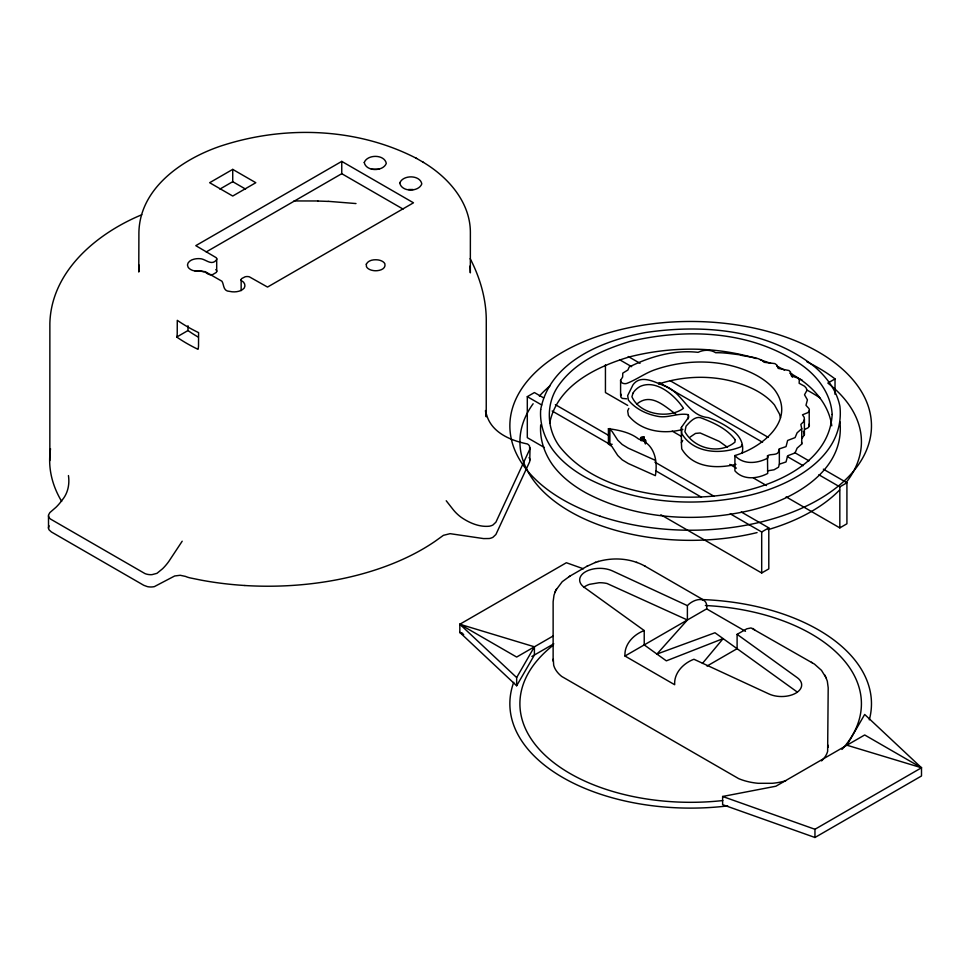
<?xml version="1.0" encoding="UTF-8"?>
<svg xmlns="http://www.w3.org/2000/svg" width="970" height="970" viewBox="0 0 970 970"><rect width="100%" height="100%" fill="white"/><g stroke="black" fill="none" stroke-linecap="round" stroke-linejoin="round"><path stroke-width="1.45" d="M49.846 460.592L49.87 323.228C51.313 271.091 97.012 233.285 141.79 214.746M821.541 760.904A45.202 26.093 0 0 0 827.64 751.35L828.198 687.803L827.325 681.207L825.688 676.902M198.098 337.002A150.762 87.045 0 0 1 187.974 330.54L187.986 325.762M540.69 424.908C539.611 438.889 544.206 452.711 552.1 464.157A145.197 83.832 0 0 0 586.195 493.002C636.259 519.411 696.327 523 750.865 510.281C792.441 500.083 845.185 471.517 839.935 421.804M785.761 780.777A45.202 26.093 0 0 1 772.314 783.299L758.176 783.299A45.202 26.093 0 0 1 738.667 778.631L561.763 676.49A45.202 26.093 0 0 1 553.688 665.238L553.276 659.103M139.268 265.21L138.771 272.036L138.904 232.424C139.825 188.204 182.13 159.274 220.069 146.276C283.64 125.154 356.645 127.361 416.627 158.45M486.431 414.166C491.257 432.608 510.632 440.538 527.438 443.969A10.076 5.82 0 0 1 529.559 446.103L529.705 449.377L495.9 522.187L492.954 524.988A10.076 5.82 0 0 1 489.268 526.213C479.277 527.231 469.322 522.878 461.247 517.349A36.096 28.47 24.9 0 1 453.293 509.783L446.224 500.762M530.044 447.728L529.705 461.671L495.9 534.494L492.954 537.283A10.076 5.82 0 0 1 489.268 538.52L483.606 538.592L450.092 533.67L443.411 535.331L435.421 541.078A218.347 126.064 0 0 1 403.205 559.144A218.456 126.124 0 0 1 244.84 585.516M241.154 279.687L241.336 279.069A3.637 2.098 0 0 1 241.797 278.523L245.083 276.814A5.032 2.91 0 0 1 249.326 276.814L267.526 287.071L413.487 202.803L341.755 161.384L195.794 245.652L216.249 257.705A5.032 2.91 0 0 1 216.249 260.166C211.642 265.647 206.331 259.863 201.433 258.857A11.034 6.366 0 0 0 193.588 259.293C190.217 259.984 185.803 263.464 188.119 267.199A11.034 6.366 0 0 0 193.285 270.63L205.203 271.648L221.948 281.251C224.215 284.756 222.833 291.303 229.805 291.412A11.058 6.378 0 0 0 242.597 289.521C246.307 287.496 245.289 282.379 241.712 280.863A3.637 2.098 0 0 1 241.287 280.306L241.154 279.687L241.154 290.624M549.65 423.369C556.95 385.575 596.55 366.611 629.906 356.778C671.228 346.399 715.375 346.254 756.309 358.56M644.213 439.919L644.213 437.13L642.201 436.839C637.205 437.834 646.008 442.478 645.365 439.81L641.776 438.088L641.776 440.865M804.397 419.489L803.609 421.659L800.844 424.423L801.741 428.704L797.097 432.826L795.085 437.603L787.628 440.465L786.039 446.624L779.346 448.867L778.51 451.874C777.031 456.264 766.555 452.966 767.973 457.052L767.694 458.119C757.764 463.417 743.408 465.212 734.92 455.536C761.923 447.57 797.097 420.046 774.496 389.661A84.147 48.585 0 0 0 751.689 372.904C721.85 358.973 686.627 359.033 655.732 369.473C645.402 372.844 636.696 379.646 626.62 383.477C624.571 384.011 622.243 383.526 620.873 381.828L620.594 380.264L622.655 377.003L622.764 373.135L627.905 369.994L629.203 366.987C650.252 356.499 674.368 349.637 698.073 352.34C703.408 349.661 710.622 349.406 715.702 352.74C723.693 352.498 731.174 353.795 739.067 354.705C746.706 357.081 755.4 356.426 762.323 360.622L764.142 362.283L774.872 363.592L776.849 365.072L778.17 368.37L789.01 370.528L790.514 372.007L791.326 375.875L798.007 378.167L799.28 379.779L799.159 383.283L804.554 386.23L806.385 388.327L806.834 390.595L804.506 394.754L807.416 399.846L805.973 405.29L807.962 407.485A7.469 4.316 0 0 1 807.731 412.686L802.481 414.808L804.166 417.27L804.397 419.489L804.397 434.815L801.814 438.561M767.464 455.548L767.694 473.445C757.764 478.743 743.408 480.538 734.92 470.85L734.92 455.536M555.64 590.791L554.015 595.095L553.13 601.691L553.13 661.152M628.827 408.406L627.663 410.94L628.414 415.475C641.388 431.626 663.856 434.524 682.88 429.395M779.346 448.867L779.346 464.193L778.51 467.2L774.048 469.783L767.464 470.874M556.04 589.978L562.236 581.697L569.887 576.131M555.095 591.918L556.574 588.875M626.62 398.803L622.291 398.403L620.873 397.154L621.249 394.317M742.135 444.587L740.971 446.794C721.34 454.627 693.974 453.899 681.728 433.554L681.389 427.418L688.7 417.136L688.312 414.651C678.176 412.638 668.148 418.385 657.83 416.348C646.699 414.251 635.665 409.061 628.414 400.149L627.663 395.614L632.961 384.872C640.661 374.044 654.677 382.132 663.989 385.672C682.613 391.844 687.451 415.718 708.258 417.597A87.676 50.622 0 0 1 729.185 428.109C737.952 433.323 744.717 442.235 742.135 452.941M735.939 464.363C716.745 468.898 693.004 468.037 681.728 448.88L681.389 442.744L682.698 440.404M516.658 685.754L516.658 677.557L534.409 646.796L459.828 624.244L459.828 632.452L516.658 685.754L534.409 655.005L534.409 646.796M182.19 541.212L168.828 561.412A35.32 20.394 -60 0 1 162.56 568.759L156.97 573.331L151.987 574.652A10.027 5.796 0 0 1 144.918 573.561L50.452 519.023A10.027 5.796 0 0 1 48.561 514.937L49.834 512.621L56.017 507.249A35.32 20.394 -60 0 0 62.286 499.902C67.961 493.172 69.743 484.115 68.446 475.567M702.413 663.456L723.123 638.612L666.341 660.849L644.226 644.904L644.226 630.561L584.073 587.214A20.128 11.616 0 0 1 582.74 573.779L583.77 572.93A20.091 11.288 -1.3 0 1 587.577 570.736L589.057 570.142A20.128 11.616 0 0 1 612.361 570.881L687.39 605.632C693.999 598.429 708.403 595.447 706.645 608.869L624.971 656.023C624.122 644.238 633.762 634.428 644.226 630.561M687.39 605.632L687.39 619.988L656.932 654.059L714.987 632.755L797.255 692.034M801.741 428.704L801.741 444.03L797.097 448.152L795.085 452.929L787.628 455.791L786.039 461.95L779.346 464.193M690.143 437.058L695.502 433.42L700.17 432.984L719.194 441.338L727.5 447.303M586.862 566.347L595.713 562.297M232.727 169.386L209.641 182.712L232.727 196.037L255.813 182.712L232.727 169.386L232.727 181.681L219.899 189.089M206.222 251.933L341.755 173.691L403.059 209.083M176.734 337.039A20.03 11.567 -60 0 0 177.219 333.765L177.28 320.318A165.773 95.703 0 0 0 198.583 332.613L198.523 346.06A20.03 11.567 -60 0 1 198.038 349.333A166.658 96.224 0 0 1 176.734 337.039L187.986 330.54M544.328 447.497L527.304 437.664L527.304 396.657L534.409 392.559L543.576 397.845M641.776 438.088L644.213 437.13M807.028 361.871A180.808 104.384 0 0 1 835.024 378.918L827.859 383.065A170.756 98.588 0 0 1 846.373 482.236M516.658 677.557L459.828 624.244L566.371 562.733L583.419 568.796M569.099 576.592L587.65 565.886M553.215 635.944L516.658 657.054L459.828 624.244M531.875 656.472L553.785 643.825M730.264 513.833L761.692 531.984L768.798 527.874L768.798 568.881L761.692 572.991L660.873 514.779M818.874 474.779L839.826 486.879L846.919 482.769L846.919 523.776L839.826 527.886L786.136 496.882M707.021 666.063L737.103 648.688L737.103 634.344L746.827 628.803L751.047 627.942L814.436 664.086L821.481 670.343L826.234 678.03M722.626 796.479L814.958 829.277L921.5 767.767L864.682 714.466L846.919 745.215L921.5 767.767L921.5 775.976L814.958 837.486L722.626 804.676L722.626 796.479L775.903 786.221L864.682 734.969L921.5 767.767M597.823 561.618C613.137 557.144 630.403 558.199 644.529 565.886L703.917 600.175M595.071 562.503L598.381 561.436M658.581 383.999C688.664 374.214 722.783 374.796 751.689 388.23A84.147 48.585 0 0 1 774.496 404.987L779.54 414.093L780.498 417.973M804.991 429.225L807.731 428.012A7.469 4.316 0 0 0 809.077 424.157M371.413 169.265L379.137 169.265M608.42 428.691C618.666 430.074 630.112 432.341 638.502 438.986C654.629 443.811 657.963 460.871 655.368 475.664L628.233 463.49L622.206 459.828L617.769 455.524L611.876 446.455L608.42 444.017L608.42 428.691L611.876 431.129L617.769 440.198L622.206 444.502L628.233 448.164L655.368 460.338M608.42 444.017L612.167 444.296M408.443 189.514L413.135 189.514M293.983 200.948L317.869 200.972M328.272 201.336L355.99 203.554M209.277 274.631L212.527 274.668L216.249 272.461A5.032 2.91 0 0 0 216.249 270.012L215.813 269.575M462.702 633.313L459.828 632.452L463.708 634.683M204.379 271.915L201.433 271.163A11.034 6.366 0 0 0 195.067 271.248M760.347 359.821L770.726 363.326M636.465 562.297L637.108 562.503M687.39 619.988L607.074 583.516A20.055 11.579 0 0 0 599.133 582.727L589.542 584.328A20.055 11.579 0 0 0 583.576 587.444M776.885 366.054L784.487 370.116M789.738 373.111C810.18 383.477 828.598 402.429 831.775 425.83M205.676 272.461L208.21 274.171M422.726 161.978C447.716 176.71 470.341 201.918 470.377 232.424L470.341 272.861L470.038 265.998M415.924 158.049L423.466 162.402M628.257 356.524L640.03 363.326M670.149 380.713L768.361 437.409M794.551 452.529L808.956 460.847M823.348 469.165L846.919 482.769M619.842 359.87L631.628 366.672M659.127 382.544L762.565 442.271M787.446 456.64L803.16 465.709M627.699 405.411L605.438 392.559L605.438 364.732M672.21 431.116L681.376 436.403M729.828 464.375L736.375 468.158M753.399 477.98L766.494 485.546M232.727 181.681L245.555 189.089M555.361 404.66L609.051 435.651M654.871 462.108L713.799 496.131M741.298 512.002L768.798 527.874M527.304 396.657L541.709 404.975M552.185 411.025L611.112 445.048M655.635 470.741L701.455 497.21M706.645 608.869L745.494 631.3M624.971 656.023L674.683 684.735C673.847 672.938 683.486 663.14 693.938 659.26L769.016 693.986A20.128 11.616 0 0 0 792.247 694.775L793.751 694.168A20.091 11.907 1.3 0 0 797.558 691.974L798.589 691.113A20.128 11.616 0 0 0 797.267 677.678L737.103 634.344M752.841 628.414L754.733 629.942M811.441 662.255L812.229 662.704M644.529 565.886L645.317 566.347M675.847 414.129C665.772 407.194 652.955 394.172 639.933 401.871A29.912 17.266 0 0 0 636.926 403.969M803.366 431.347L804.397 434.815M470.171 258.626C479.895 277.42 486.067 298.299 486.273 319.554L486.237 416.785L485.473 410.54M824.755 674.987L825.288 676.09M485.63 411.037L485.861 412.032M530.044 460.035L529.559 458.41A10.076 5.82 0 0 0 529.038 457.646M801.608 442.211L801.741 444.03M828.065 745.215L828.198 747.264M48.5 515.797L48.524 528.298M839.826 486.879L839.826 527.886M835.024 378.918L835.024 394.305M814.958 829.277L814.958 837.486M809.21 410.831L809.21 426.157M792.344 374.274L792.344 377.209M761.692 531.984L761.692 572.991M688.312 414.651L688.312 418.834M681.389 427.418L681.389 442.744M645.693 440.428L645.693 443.217M645.389 440.61L645.389 443.387M645.365 439.81L645.365 443.981M640.612 437.761L640.612 440.55M620.594 380.264L620.594 395.59M609.875 428.485L609.875 443.811M341.755 161.384L341.755 173.691M216.698 258.675L216.698 271.491M49.13 525.861A10.027 5.796 0 0 0 49.13 529.911L51.434 531.984L143.766 585.298L147.367 586.62A10.027 5.796 0 0 0 154.375 586.62L174.685 575.974L180.214 575.283L185.512 576.41A20.103 11.604 0 0 0 190.362 577.95L200.996 580.108A218.347 126.064 0 0 0 244.889 585.504M61.656 501.381A218.347 126.064 0 0 1 50.537 448.819M317.808 201.057A201.918 67.827 -4.5 0 1 328.2 201.421M702.171 599.557A180.808 104.384 0 0 1 869.302 719.837M727.718 805.9A180.808 104.384 0 0 1 513.7 682.334M839.608 489.983A170.756 98.588 0 0 1 768.143 529.62M757.061 532.591A170.756 98.588 0 0 1 570.13 511.59A170.756 98.588 0 0 1 533.124 403.75M539.368 396.063A170.756 98.588 0 0 1 549.966 385.902M705.372 605.51A170.756 98.588 0 0 1 841.96 749.434M722.783 800.553A170.756 98.588 0 0 1 546.11 756.212A170.756 98.588 0 0 1 553.421 645.062M799.522 378.918A180.808 104.384 0 0 1 802.069 380.058M806.967 390.086A170.756 98.588 0 0 1 819.868 397.809M364.259 162.487C366.005 171.666 383.162 171.738 386.29 163.396C384.557 154.23 367.4 154.157 364.259 162.487M399.773 182.99C401.519 192.169 418.676 192.242 421.804 183.9C420.071 174.721 402.902 174.661 399.773 182.99M540.69 409.582C539.611 423.563 544.206 437.385 552.1 448.831A145.197 83.832 0 0 0 586.195 477.676C636.259 504.085 696.327 507.674 750.865 494.955C792.441 484.757 845.185 456.191 839.935 406.478A154.351 89.119 0 0 0 814.509 366.648C767.67 329.315 702.583 323.956 645.256 332.589C602.576 340.615 549.699 361.628 540.69 409.582M735.066 439.628L734.981 442.114C719.607 454.869 694.387 448.892 684.905 431.711L686.045 426.169C689.973 421.853 695.745 414.99 702.268 418.337C714.356 423.09 727.148 428.898 735.066 439.628M832.163 414.481C829.665 459.925 780.935 482.878 742.001 491.572A141.026 81.419 0 0 1 680.237 496.955C636.599 494.433 587.82 482.211 559.484 446.37C546.34 428.522 545.77 403.35 558.744 385.248C575.562 361.677 603.061 349.637 629.906 341.452C683.389 328.721 744.208 330.249 792.369 359.276C812.824 370.188 830.853 390.522 832.163 414.481M366.296 264.204L366.454 266.665A9.53 5.505 0 0 0 373.195 270.557C377.56 271.394 386.303 269.818 384.884 263.804A9.53 5.505 0 0 0 378.13 259.924C373.971 259.378 368.333 259.984 366.296 264.204M632.986 393.177L631.931 396.766C639.715 414.578 668.657 419.282 683.438 408.334C675.084 395.639 656.338 378.833 639.933 386.545A29.912 17.266 0 0 0 632.973 393.177M600.26 516.246A180.808 104.384 0 0 0 871.472 425.842A180.808 104.384 0 0 0 600.26 335.45A180.808 104.384 0 0 0 600.26 516.246"/></g></svg>
